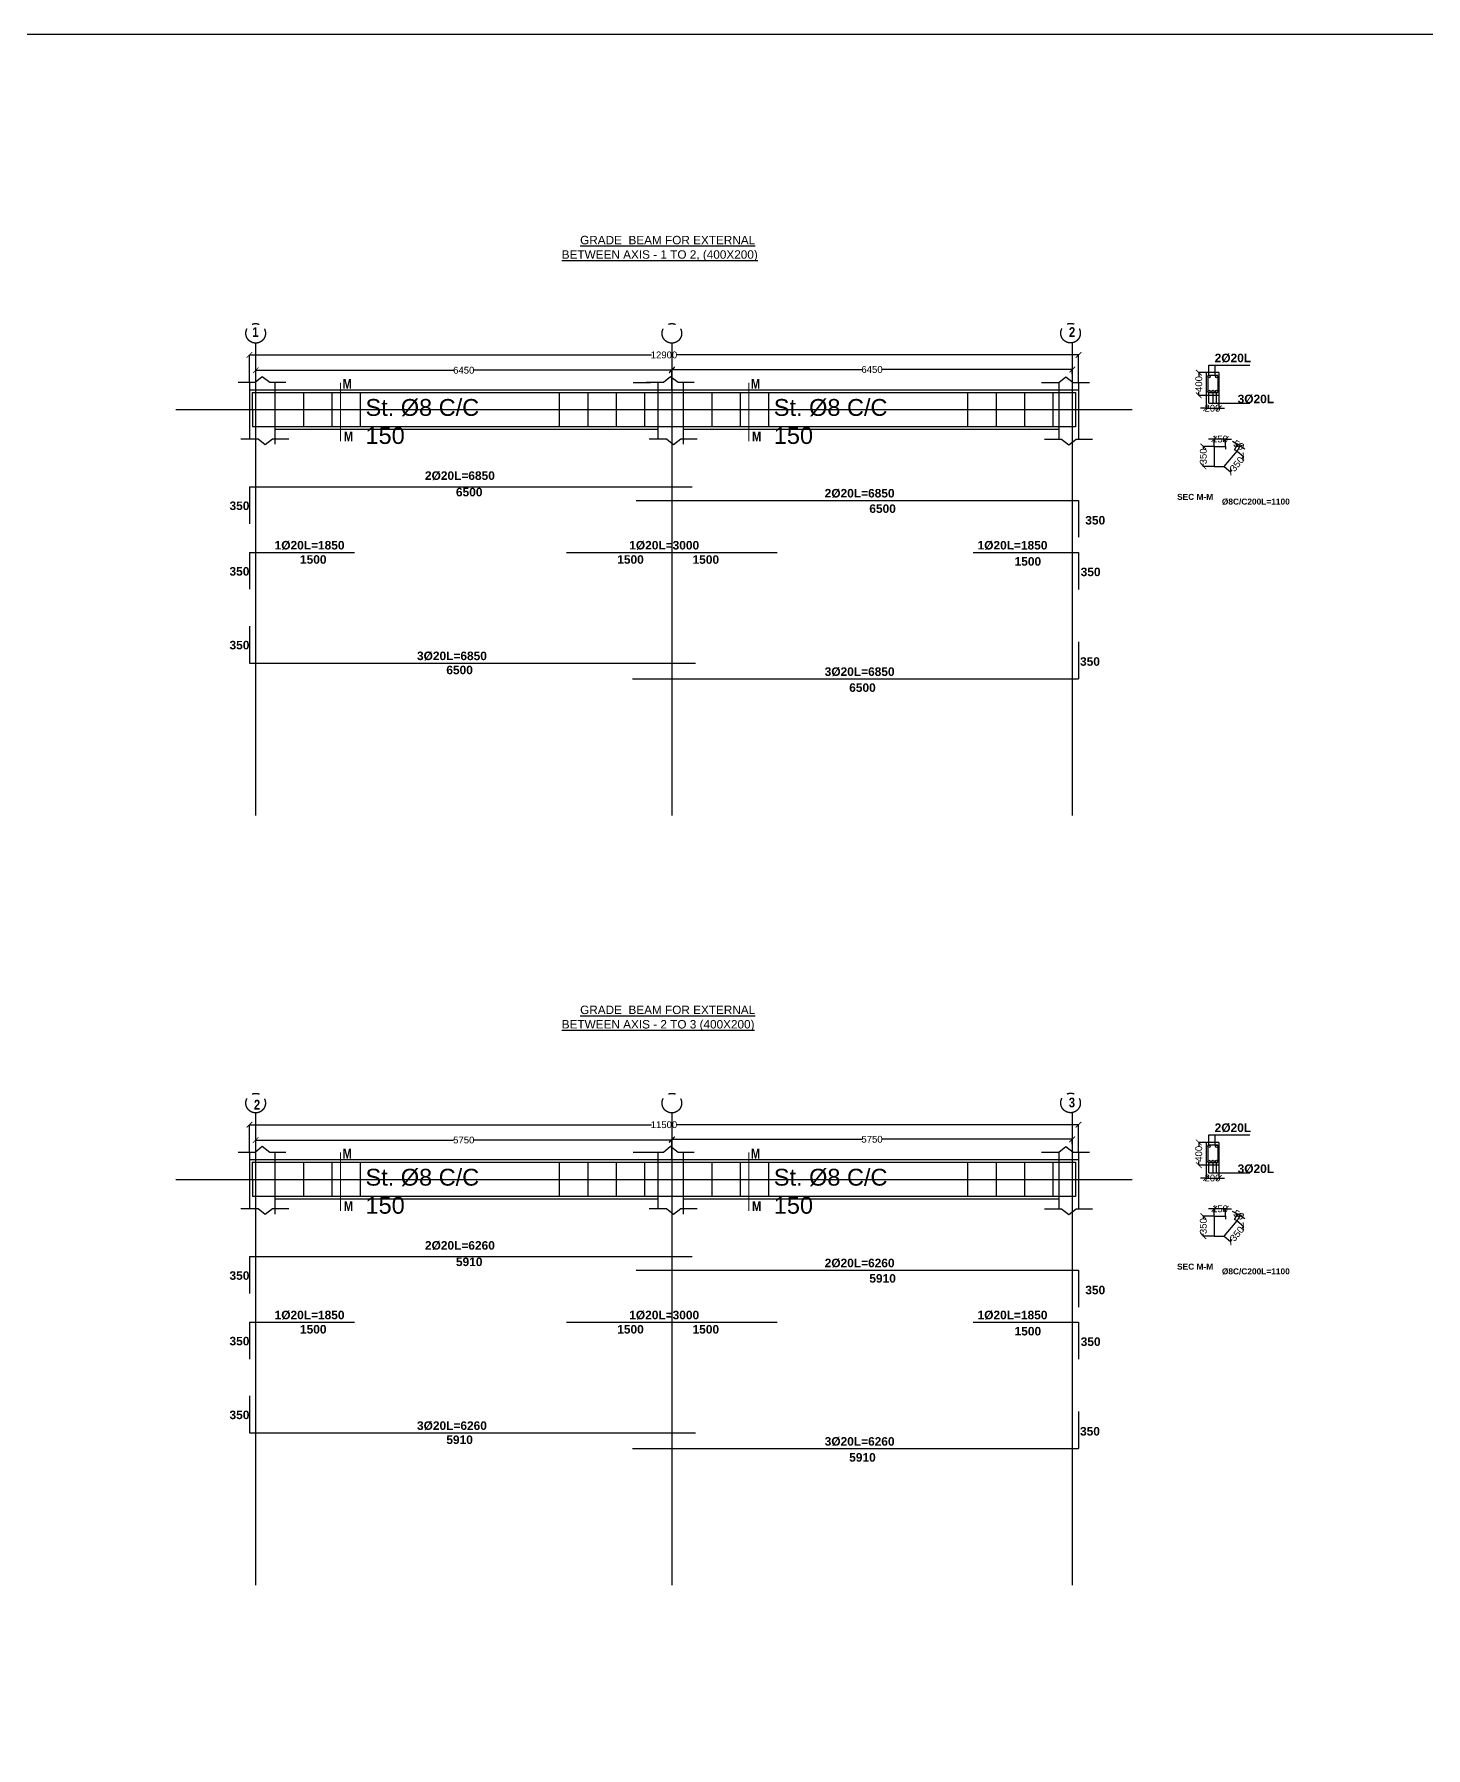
# Model space of a CAD drawing. Header units: inches. Extents: x -291016 to -124071, y 25078 to 137196.
# Drawn here: x -221952 to -197482, y 107080 to 137196 of the extents above; entities that cross this region are included whole.
import ezdxf

# ---------------------------------------------------------------- set-up
doc = ezdxf.new("R2010")
doc.units = ezdxf.units.IN
doc.header["$MEASUREMENT"] = 0
doc.linetypes.add('CENTER', pattern=[2, 1.25, -0.25, 0.25, -0.25])
doc.linetypes.add('CENTER2', pattern=[28.575, 19.05, -3.175, 3.175, -3.175])
doc.layers.add('AXIS', color=8, linetype='CENTER')
doc.layers.add('TEX', color=4, linetype='Continuous')
for name, color, linetype, lineweight in [('bar', 2, 'Continuous', 60), ('texts', 3, 'Continuous', 15), ('wal', 7, 'Continuous', 50)]:
    doc.layers.add(name, color=color, linetype=linetype, lineweight=lineweight)
doc.styles.add('50', font='arial.ttf', dxfattribs={"height": 150})
doc.styles.add('G', font='arial.ttf')
doc.styles.add('SIMPLEX', font='arial.ttf', dxfattribs={"height": 120})
doc.styles.add('Swiss Outline Bold Condensed', font='swisscbo.ttf')
doc.dimstyles.new('25SC', dxfattribs={"dimtxt": 20, "dimasz": 100, "dimexe": 0, "dimexo": 0, "dimgap": 0, "dimtad": 0, "dimdec": 0, "dimzin": 0, "dimdsep": 46, "dimtxsty": 'SIMPLEX', "dimblk": 'ARCHTICK', "dimcen": 0, "dimclrd": 1, "dimclre": 1, "dimclrt": 6, "dimadec": 0, "dimazin": 0, "dimtfac": 1, "dimtdec": 0, "dimtix": 1, "dimtmove": 2, "dimatfit": 3, "dimldrblk": 'ARCHTICK', "dimfxl": 50, "dimtolj": 1, "dimtzin": 0, "dimarcsym": 0})

# ---------------------------------------------------------------- blocks, each defined once
blk = doc.blocks.new('_ArchTick')
at = {"color": 0, "const_width": 0.15}
blk.add_lwpolyline([(-0.5, -0.5), (0.5, 0.5)], dxfattribs=at)
blk = doc.blocks.new('*D70')
at = {"color": 1, "lineweight": -2, "transparency": 16777216}
for p, q in [((-210739, 131164), (-210739, 131304)), ((-210739, 131304), (-207398, 131304)), ((-203698, 131304), (-207040, 131304)), ((-203698, 131220), (-203698, 131304))]:
    blk.add_line(p, q, dxfattribs=at)
at = {"layer": 'Defpoints', "color": 0, "transparency": 16777216}
for p in [(-210739, 131164), (-203698, 131304), (-203698, 131220)]:
    blk.add_point(p, dxfattribs=at)
at = {"color": 1, "lineweight": -2, "transparency": 16777216, "xscale": 100, "yscale": 100, "zscale": 100, "rotation": 180}
blk.add_blockref('_ArchTick', (-210739, 131304), dxfattribs=at)
at = {"color": 1, "lineweight": -2, "transparency": 16777216, "xscale": 100, "yscale": 100, "zscale": 100}
blk.add_blockref('_ArchTick', (-203698, 131304), dxfattribs=at)
at = {"color": 6, "transparency": 16777216, "insert": (-207219, 131304), "char_height": 120, "attachment_point": 5, "style": 'SIMPLEX'}
blk.add_mtext('\\A1;6450', dxfattribs=at)
blk = doc.blocks.new('*D147')
at = {"color": 1, "lineweight": -2, "transparency": 16777216}
for p, q in [((-218058, 130949), (-218058, 131291)), ((-218058, 131291), (-214578, 131291)), ((-210739, 131291), (-214220, 131291)), ((-210739, 130949), (-210739, 131291))]:
    blk.add_line(p, q, dxfattribs=at)
at = {"layer": 'Defpoints', "color": 0, "transparency": 16777216}
for p in [(-218058, 131291), (-218058, 130949), (-210739, 130949)]:
    blk.add_point(p, dxfattribs=at)
at = {"color": 1, "lineweight": -2, "transparency": 16777216, "xscale": 100, "yscale": 100, "zscale": 100, "rotation": 180}
blk.add_blockref('_ArchTick', (-218058, 131291), dxfattribs=at)
at = {"color": 1, "lineweight": -2, "transparency": 16777216, "xscale": 100, "yscale": 100, "zscale": 100}
blk.add_blockref('_ArchTick', (-210739, 131291), dxfattribs=at)
at = {"color": 6, "transparency": 16777216, "insert": (-214399, 131291), "char_height": 120, "attachment_point": 5, "style": 'SIMPLEX'}
blk.add_mtext('\\A1;6450', dxfattribs=at)
blk = doc.blocks.new('*D148')
at = {"color": 1, "lineweight": -2, "transparency": 16777216}
for p, q in [((-218168, 131080), (-218168, 131560)), ((-218168, 131560), (-211098, 131560)), ((-203588, 131560), (-210659, 131560)), ((-203588, 131076), (-203588, 131560))]:
    blk.add_line(p, q, dxfattribs=at)
at = {"layer": 'Defpoints', "color": 0, "transparency": 16777216}
for p in [(-203588, 131560), (-218168, 131080), (-203588, 131076)]:
    blk.add_point(p, dxfattribs=at)
at = {"color": 1, "lineweight": -2, "transparency": 16777216, "xscale": 100, "yscale": 100, "zscale": 100, "rotation": 180}
blk.add_blockref('_ArchTick', (-218168, 131560), dxfattribs=at)
at = {"color": 1, "lineweight": -2, "transparency": 16777216, "xscale": 100, "yscale": 100, "zscale": 100}
blk.add_blockref('_ArchTick', (-203588, 131560), dxfattribs=at)
at = {"color": 6, "transparency": 16777216, "insert": (-210878, 131560), "char_height": 120, "attachment_point": 5, "style": 'SIMPLEX'}
blk.add_mtext('\\A1;12900', dxfattribs=at)
blk = doc.blocks.new('*D35')
at = {"color": 1, "lineweight": -2, "transparency": 16777216}
for p, q in [((478209, 157888), (478322, 157793)), ((477984, 157620), (478097, 157526)), ((478097, 157526), (478124, 157558)), ((478322, 157793), (478294, 157761))]:
    blk.add_line(p, q, dxfattribs=at)
at = {"layer": 'Defpoints', "color": 0, "transparency": 16777216}
for p in [(478209, 157888), (477984, 157620), (478322, 157793)]:
    blk.add_point(p, dxfattribs=at)
at = {"color": 1, "lineweight": -2, "transparency": 16777216, "xscale": 100, "yscale": 100, "zscale": 100}
for p, rotation in [((478322, 157793), 49.99567424151289), ((478097, 157526), 229.9956742415129)]:
    blk.add_blockref('_ArchTick', p, dxfattribs=dict(at, rotation=rotation))
at = {"color": 6, "transparency": 16777216, "insert": (478209, 157660), "char_height": 120, "attachment_point": 5, "rotation": 49.9957, "style": 'SIMPLEX'}
blk.add_mtext('\\A1;350', dxfattribs=at)
blk = doc.blocks.new('*D36')
at = {"color": 1, "lineweight": -2, "transparency": 16777216}
for p, q in [((478218, 158005), (478132, 158055)), ((478165, 157913), (478218, 158005)), ((478209, 157888), (478262, 157980)), ((478262, 157980), (478218, 158005)), ((478262, 157980), (478348, 157930))]:
    blk.add_line(p, q, dxfattribs=at)
at = {"layer": 'Defpoints', "color": 0, "transparency": 16777216}
for p in [(478165, 157913), (478209, 157888), (478218, 158005)]:
    blk.add_point(p, dxfattribs=at)
at = {"color": 1, "lineweight": -2, "transparency": 16777216, "xscale": 100, "yscale": 100, "zscale": 100}
for p, rotation in [((478218, 158005), 329.9862666535626), ((478262, 157980), 149.9862666535626)]:
    blk.add_blockref('_ArchTick', p, dxfattribs=dict(at, rotation=rotation))
at = {"color": 6, "transparency": 16777216, "insert": (478240, 157992), "char_height": 120, "attachment_point": 5, "rotation": 329.9863, "style": 'SIMPLEX'}
blk.add_mtext('\\A1;50', dxfattribs=at)
blk = doc.blocks.new('*D37')
at = {"color": 1, "lineweight": -2, "transparency": 16777216}
for p, q in [((477809, 158099.5), (477709, 158099.5)), ((477809, 157970.5), (477809, 158099.5)), ((478009, 158099.5), (477809, 158099.5)), ((478009, 157970.5), (478009, 158099.5)), ((478009, 158099.5), (478109, 158099.5))]:
    blk.add_line(p, q, dxfattribs=at)
at = {"layer": 'Defpoints', "color": 0, "transparency": 16777216}
for p in [(477809, 158099.5), (477809, 157970.5), (478009, 157970.5)]:
    blk.add_point(p, dxfattribs=at)
at = {"color": 1, "lineweight": -2, "transparency": 16777216, "xscale": 100, "yscale": 100, "zscale": 100}
blk.add_blockref('_ArchTick', (477809, 158099.5), dxfattribs=at)
at = {"color": 1, "lineweight": -2, "transparency": 16777216, "xscale": 100, "yscale": 100, "zscale": 100, "rotation": 180}
blk.add_blockref('_ArchTick', (478009, 158099.5), dxfattribs=at)
at = {"color": 6, "transparency": 16777216, "insert": (477909, 158099.5), "char_height": 120, "attachment_point": 5, "style": 'SIMPLEX'}
blk.add_mtext('\\A1;150', dxfattribs=at)
blk = doc.blocks.new('*D34')
at = {"color": 1, "lineweight": -2, "transparency": 16777216}
for p, q in [((477809, 157970.5), (477616, 157970.5)), ((477616, 157970.5), (477616, 157927.819236)), ((477616, 157620.5), (477616, 157663.180764)), ((477809, 157620.5), (477616, 157620.5))]:
    blk.add_line(p, q, dxfattribs=at)
at = {"layer": 'Defpoints', "color": 0, "transparency": 16777216}
for p in [(477809, 157970.5), (477616, 157620.5), (477809, 157620.5)]:
    blk.add_point(p, dxfattribs=at)
at = {"color": 1, "lineweight": -2, "transparency": 16777216, "xscale": 100, "yscale": 100, "zscale": 100}
for p, rotation in [((477616, 157970.5), 90), ((477616, 157620.5), 270)]:
    blk.add_blockref('_ArchTick', p, dxfattribs=dict(at, rotation=rotation))
at = {"color": 6, "transparency": 16777216, "insert": (477616, 157795.5), "char_height": 120, "attachment_point": 5, "rotation": 90, "style": 'SIMPLEX'}
blk.add_mtext('\\A1;350', dxfattribs=at)
blk = doc.blocks.new('*D38')
at = {"color": 1, "lineweight": -2, "transparency": 16777216}
for p, q in [((477664, 159267), (477537, 159267)), ((477537, 159267), (477537, 159202)), ((477537, 158867), (477537, 158932)), ((477664, 158867), (477537, 158867))]:
    blk.add_line(p, q, dxfattribs=at)
at = {"layer": 'Defpoints', "color": 0, "transparency": 16777216}
for p in [(477664, 159267), (477537, 158867), (477664, 158867)]:
    blk.add_point(p, dxfattribs=at)
at = {"color": 1, "lineweight": -2, "transparency": 16777216, "xscale": 100, "yscale": 100, "zscale": 100}
for p, rotation in [((477537, 159267), 90), ((477537, 158867), 270)]:
    blk.add_blockref('_ArchTick', p, dxfattribs=dict(at, rotation=rotation))
at = {"color": 6, "transparency": 16777216, "insert": (477537, 159067), "char_height": 120, "attachment_point": 5, "rotation": 90, "style": 'SIMPLEX'}
blk.add_mtext('\\A1;400', dxfattribs=at)
blk = doc.blocks.new('*D39')
at = {"color": 1, "lineweight": -2, "transparency": 16777216}
for p, q in [((477664.5, 158867), (477664.5, 158641.5)), ((477889.5, 158867), (477889.5, 158641.5)), ((477664.5, 158641.5), (477564.5, 158641.5)), ((477664.5, 158641.5), (477889.5, 158641.5)), ((477889.5, 158641.5), (477989.5, 158641.5))]:
    blk.add_line(p, q, dxfattribs=at)
at = {"layer": 'Defpoints', "color": 0, "transparency": 16777216}
for p in [(477664.5, 158867), (477889.5, 158867), (477889.5, 158641.5)]:
    blk.add_point(p, dxfattribs=at)
at = {"color": 1, "lineweight": -2, "transparency": 16777216, "xscale": 100, "yscale": 100, "zscale": 100}
blk.add_blockref('_ArchTick', (477664.5, 158641.5), dxfattribs=at)
at = {"color": 1, "lineweight": -2, "transparency": 16777216, "xscale": 100, "yscale": 100, "zscale": 100, "rotation": 180}
blk.add_blockref('_ArchTick', (477889.5, 158641.5), dxfattribs=at)
at = {"color": 6, "transparency": 16777216, "insert": (477777, 158641.5), "char_height": 120, "attachment_point": 5, "style": 'SIMPLEX'}
blk.add_mtext('\\A1;200', dxfattribs=at)
blk = doc.blocks.new('*D71')
at = {"color": 1, "lineweight": -2, "transparency": 16777216}
for p, q in [((-210739, 117634), (-210739, 117774)), ((-210739, 117774), (-207398, 117774)), ((-203698, 117774), (-207040, 117774)), ((-203698, 117690), (-203698, 117774))]:
    blk.add_line(p, q, dxfattribs=at)
at = {"layer": 'Defpoints', "color": 0, "transparency": 16777216}
for p in [(-203698, 117774), (-210739, 117634), (-203698, 117690)]:
    blk.add_point(p, dxfattribs=at)
at = {"color": 1, "lineweight": -2, "transparency": 16777216, "xscale": 100, "yscale": 100, "zscale": 100, "rotation": 180}
blk.add_blockref('_ArchTick', (-210739, 117774), dxfattribs=at)
at = {"color": 1, "lineweight": -2, "transparency": 16777216, "xscale": 100, "yscale": 100, "zscale": 100}
blk.add_blockref('_ArchTick', (-203698, 117774), dxfattribs=at)
at = {"color": 6, "transparency": 16777216, "insert": (-207219, 117774), "char_height": 120, "attachment_point": 5, "style": 'SIMPLEX'}
blk.add_mtext('\\A1;5750', dxfattribs=at)
blk = doc.blocks.new('*D149')
at = {"color": 1, "lineweight": -2, "transparency": 16777216}
for p, q in [((-218058, 117420), (-218058, 117761)), ((-218058, 117761), (-214578, 117761)), ((-210739, 117761), (-214220, 117761)), ((-210739, 117420), (-210739, 117761))]:
    blk.add_line(p, q, dxfattribs=at)
at = {"layer": 'Defpoints', "color": 0, "transparency": 16777216}
for p in [(-218058, 117761), (-218058, 117420), (-210739, 117420)]:
    blk.add_point(p, dxfattribs=at)
at = {"color": 1, "lineweight": -2, "transparency": 16777216, "xscale": 100, "yscale": 100, "zscale": 100, "rotation": 180}
blk.add_blockref('_ArchTick', (-218058, 117761), dxfattribs=at)
at = {"color": 1, "lineweight": -2, "transparency": 16777216, "xscale": 100, "yscale": 100, "zscale": 100}
blk.add_blockref('_ArchTick', (-210739, 117761), dxfattribs=at)
at = {"color": 6, "transparency": 16777216, "insert": (-214399, 117761), "char_height": 120, "attachment_point": 5, "style": 'SIMPLEX'}
blk.add_mtext('\\A1;5750', dxfattribs=at)
blk = doc.blocks.new('*D150')
at = {"color": 1, "lineweight": -2, "transparency": 16777216}
for p, q in [((-218168, 117550), (-218168, 118030)), ((-218168, 118030), (-211098, 118030)), ((-203588, 118030), (-210659, 118030)), ((-203588, 117547), (-203588, 118030))]:
    blk.add_line(p, q, dxfattribs=at)
at = {"layer": 'Defpoints', "color": 0, "transparency": 16777216}
for p in [(-203588, 118030), (-218168, 117550), (-203588, 117547)]:
    blk.add_point(p, dxfattribs=at)
at = {"color": 1, "lineweight": -2, "transparency": 16777216, "xscale": 100, "yscale": 100, "zscale": 100, "rotation": 180}
blk.add_blockref('_ArchTick', (-218168, 118030), dxfattribs=at)
at = {"color": 1, "lineweight": -2, "transparency": 16777216, "xscale": 100, "yscale": 100, "zscale": 100}
blk.add_blockref('_ArchTick', (-203588, 118030), dxfattribs=at)
at = {"color": 6, "transparency": 16777216, "insert": (-210878, 118030), "char_height": 120, "attachment_point": 5, "style": 'SIMPLEX'}
blk.add_mtext('\\A1;11500', dxfattribs=at)
blk = doc.blocks.new('A$C305E440D')
at = {"color": 0}
for p, q in [((578.5, 2314.1), (578.5, 2498.1)), ((578.5, 2498.1), (1300.5, 2498.1)), ((687.5, 2314.1), (687.5, 2498.1)), ((578.5, 1830.1), (578.5, 2014.1)), ((578.5, 1830.1), (1300.5, 1830.1)), ((650.5, 1830.1), (650.5, 2014.1)), ((713.5, 1830.1), (713.5, 2014.1))]:
    blk.add_line(p, q, dxfattribs=at)
at = {"color": 3}
for p, q in [((528.5, 2364.1), (528.5, 1964.1)), ((753.5, 2364.1), (528.5, 2364.1)), ((753.5, 2364.1), (528.5, 2364.1)), ((753.5, 2364.1), (753.5, 1964.1)), ((753.5, 1964.1), (528.5, 1964.1)), ((873, 1067.6), (873, 1017.6)), ((1072.7, 985.3), (1029.4, 1010.3))]:
    blk.add_line(p, q, dxfattribs=at)
at = {"color": 6}
for p, q in [((558.5, 2314.1), (558.5, 2014.1)), ((733.5, 2314.1), (558.5, 2314.1)), ((733.5, 2314.1), (733.5, 2014.1)), ((558.5, 2014.1), (733.5, 2014.1)), ((673, 1067.6), (673, 717.6)), ((673, 1067.6), (873, 1067.6)), ((848, 717.6), (1072.7, 985.3)), ((673, 717.6), (848, 717.6))]:
    blk.add_line(p, q, dxfattribs=at)
for centre in [(578.5, 2294.1), (713.5, 2294.1), (578.5, 2034.1), (650.5, 2034.1), (713.5, 2034.1)]:
    blk.add_circle(centre, 20, dxfattribs=at)
at = {"layer": 'texts', "lineweight": 50, "ltscale": 2, "char_height": 105, "attachment_point": 1}
for s, insert, width in [('{\\fArial|b1|i0|c0|p34;SEC M-M}', (18, 233.6), 703.983), ('{\\fArial|b1|i0|c0|p34;%%C8C/C200L=1100}', (806.2, 150.6), 364.622)]:
    blk.add_mtext(s, dxfattribs=dict(at, insert=insert, width=width))
at = {"layer": 'wal', "lineweight": 50, "char_height": 150, "attachment_point": 3, "rotation": 359.95373, "style": '50'}
for s, insert in [('{\\fArial|b1|i0|c0|p34;2%%C20L}', (1320.5, 2697.7)), ('{\\fArial|b1|i0|c0|p34;3%%C20L}', (1724.5, 1977.2))]:
    blk.add_mtext(s, dxfattribs=dict(at, insert=insert))
at = {"color": 3}
for base, p1, p2, picture, middle in [((401.5, 1964.1), (528.5, 2364.1), (528.5, 1964.1), '*D38', (401.5, 2164.1)), ((480, 717.6), (673, 1067.6), (673, 717.6), '*D34', (480, 892.6))]:
    dim = blk.add_linear_dim(base=base, p1=p1, p2=p2, angle=90, dimstyle='25SC', dxfattribs=at)
    dim.commit()
    dim.dimension.update_dxf_attribs({"geometry": picture, "text_midpoint": middle, "insert": (-477136, -156902.9)})
for base, p1, p2, text, picture, middle in [((753.5, 1738.6), (528.5, 1964.1), (753.5, 1964.1), '200', '*D39', (641, 1738.6)), ((673, 1196.6), (873, 1067.6), (673, 1067.6), '150', '*D37', (773, 1196.6))]:
    dim = blk.add_linear_dim(base=base, p1=p1, p2=p2, text=text, dimstyle='25SC', dxfattribs=at)
    dim.commit()
    dim.dimension.update_dxf_attribs({"geometry": picture, "text_midpoint": middle, "insert": (-477136, -156902.9)})
for p1, p2, distance, picture, middle in [((848, 717.6), (1072.7, 985.3), -147.4, '*D35', (1073.3, 756.7)), ((1072.7, 985.3), (1029.4, 1010.3), -105.6, '*D36', (1103.9, 1089.3))]:
    dim = blk.add_aligned_dim(p1=p1, p2=p2, distance=distance, dimstyle='25SC', dxfattribs=at)
    dim.commit()
    dim.dimension.update_dxf_attribs({"geometry": picture, "text_midpoint": middle, "insert": (-477136, -156902.9)})

msp = doc.modelspace()

# ---------------------------------------------------------------- linework, layer by layer
at = {"color": 3}
for p, q in [((-218368.7457, 131079.6768), (-218066.2457, 131079.6768)), ((-218168.4973, 131079.6947), (-218168.4973, 130086.1654)), ((-218066.2457, 131079.6768), (-217941.214, 131180.6769)), ((-217941.214, 131180.6769), (-217810.7457, 131079.6768)), ((-217810.7457, 131079.6768), (-217525.7457, 131079.6768)), ((-217716.2305, 129989.6475), (-217716.2305, 131079.6768)), ((-211418.9973, 131076.31), (-211116.4973, 131076.31)), ((-211188.7457, 131079.6768), (-210886.2457, 131079.6768)), ((-210988.4973, 131079.6947), (-210988.4973, 130086.1654)), ((-210886.2457, 131079.6768), (-210761.214, 131180.6769)), ((-210761.214, 131180.6769), (-210630.7457, 131079.6768)), ((-210630.7457, 131079.6768), (-210345.7457, 131079.6768)), ((-210536.2305, 129989.6475), (-210536.2305, 131079.6768)), ((-204238.9973, 131076.31), (-203936.4973, 131076.31)), ((-203936.4973, 131076.31), (-203811.4655, 131177.3102)), ((-203936.318, 131076.31), (-203936.318, 130077.5221)), ((-203811.4655, 131177.3102), (-203680.9973, 131076.31)), ((-203680.9973, 131076.31), (-203395.9973, 131076.31)), ((-203588.4973, 131076.31), (-203588.4973, 130077.5221)), ((-218168.4973, 130949.4595), (-210768.4973, 130949.4595)), ((-218168.4973, 130949.4595), (-218164.4973, 130099.4595)), ((-218168.4973, 130899.4595), (-218168.262, 130899.4595)), ((-218118.4978, 130949.6948), (-218118.4967, 130949.4595)), ((-210988.4973, 130949.4595), (-203588.4973, 130949.4595)), ((-210988.4973, 130899.4595), (-210988.262, 130899.4595)), ((-210938.4978, 130949.6948), (-210938.4967, 130949.4595)), ((-203588.4973, 130949.4595), (-203588.4973, 130081.9595)), ((-219464.4973, 130599.4595), (-209823.9973, 130599.4595)), ((-212284.4973, 130599.4595), (-202643.9973, 130599.4595)), ((-210985.2061, 130250.0765), (-217718.4973, 130249.4595)), ((-217718.4973, 130249.4595), (-217718.4973, 130127.9595)), ((-203936.318, 130249.4595), (-210538.4973, 130249.4595)), ((-218317.4805, 130086.1476), (-218014.9805, 130086.1476)), ((-218014.9805, 130086.1476), (-217889.9487, 129985.1474)), ((-217889.9487, 129985.1474), (-217759.4805, 130086.1476)), ((-217759.4805, 130086.1476), (-217474.4805, 130086.1476)), ((-211137.4805, 130086.1476), (-210834.9805, 130086.1476)), ((-210834.9805, 130086.1476), (-210709.9487, 129985.1474)), ((-210709.9487, 129985.1474), (-210579.4805, 130086.1476)), ((-210579.4805, 130086.1476), (-210294.4805, 130086.1476)), ((-204187.732, 130082.7808), (-203885.232, 130082.7808)), ((-203885.232, 130082.7808), (-203760.2003, 129981.7806)), ((-203760.2003, 129981.7806), (-203629.732, 130082.7808)), ((-203629.732, 130082.7808), (-203344.732, 130082.7808)), ((-218168.5716, 129243.4589), (-210384.5008, 129243.4589)), ((-218168.5716, 129243.4589), (-218168.5716, 128593.4589)), ((-211368.0008, 129004.6936), (-203588.5716, 129004.6936)), ((-203588.5716, 129004.6936), (-203588.5716, 128354.6936)), ((-218168.6218, 128090.7725), (-216318.6218, 128090.7725)), ((-218168.6218, 128090.7725), (-218168.6218, 127440.7725)), ((-212589.6232, 128090.5294), (-210739.6232, 128090.5294)), ((-210739.6232, 128090.5294), (-208889.6232, 128090.5294)), ((-205438.6218, 128090.4597), (-203588.6218, 128090.4597)), ((-203588.6218, 128090.4597), (-203588.6218, 127440.4597)), ((-218168.6092, 126794.2733), (-218168.6092, 126144.2733)), ((-203588.6092, 126518.6936), (-203588.6092, 125868.6936)), ((-218168.6092, 126143.9604), (-210324.7845, 126143.9604)), ((-211432.5008, 125868.6936), (-203588.6762, 125868.6936)), ((-218368.7457, 117549.9417), (-218066.2457, 117549.9417)), ((-218168.4973, 117549.9595), (-218168.4973, 116556.4303)), ((-218066.2457, 117549.9417), (-217941.214, 117650.9418)), ((-217941.214, 117650.9418), (-217810.7457, 117549.9417)), ((-217810.7457, 117549.9417), (-217525.7457, 117549.9417)), ((-217716.2305, 116459.9124), (-217716.2305, 117549.9417)), ((-211418.9973, 117546.5749), (-211116.4973, 117546.5749)), ((-211188.7457, 117549.9417), (-210886.2457, 117549.9417)), ((-210988.4973, 117549.9595), (-210988.4973, 116556.4303)), ((-210886.2457, 117549.9417), (-210761.214, 117650.9418)), ((-210761.214, 117650.9418), (-210630.7457, 117549.9417)), ((-210630.7457, 117549.9417), (-210345.7457, 117549.9417)), ((-210536.2305, 116459.9124), (-210536.2305, 117549.9417)), ((-204238.9973, 117546.5749), (-203936.4973, 117546.5749)), ((-203936.4973, 117546.5749), (-203811.4655, 117647.575)), ((-203936.318, 117546.5749), (-203936.318, 116547.7869)), ((-203811.4655, 117647.575), (-203680.9973, 117546.5749)), ((-203680.9973, 117546.5749), (-203395.9973, 117546.5749)), ((-203588.4973, 117546.5749), (-203588.4973, 116547.7869)), ((-218168.4973, 117419.7244), (-210768.4973, 117419.7244)), ((-218168.4973, 117419.7244), (-218164.4973, 116569.7244)), ((-218168.4973, 117369.7244), (-218168.262, 117369.7244)), ((-218118.4978, 117419.9597), (-218118.4967, 117419.7244)), ((-210988.4973, 117419.7244), (-203588.4973, 117419.7244)), ((-210988.4973, 117369.7244), (-210988.262, 117369.7244)), ((-210938.4978, 117419.9597), (-210938.4967, 117419.7244)), ((-203588.4973, 117419.7244), (-203588.4973, 116552.2244)), ((-219464.4973, 117069.7244), (-209823.9973, 117069.7244)), ((-212284.4973, 117069.7244), (-202643.9973, 117069.7244)), ((-218317.4805, 116556.4124), (-218014.9805, 116556.4124)), ((-218014.9805, 116556.4124), (-217889.9487, 116455.4123)), ((-217889.9487, 116455.4123), (-217759.4805, 116556.4124)), ((-217759.4805, 116556.4124), (-217474.4805, 116556.4124)), ((-210985.2061, 116720.3414), (-217718.4973, 116719.7244)), ((-217718.4973, 116719.7244), (-217718.4973, 116598.2244)), ((-211137.4805, 116556.4124), (-210834.9805, 116556.4124)), ((-210834.9805, 116556.4124), (-210709.9487, 116455.4123)), ((-210709.9487, 116455.4123), (-210579.4805, 116556.4124)), ((-210579.4805, 116556.4124), (-210294.4805, 116556.4124)), ((-203936.318, 116719.7244), (-210538.4973, 116719.7244)), ((-204187.732, 116553.0456), (-203885.232, 116553.0456)), ((-203885.232, 116553.0456), (-203760.2003, 116452.0455)), ((-203760.2003, 116452.0455), (-203629.732, 116553.0456)), ((-203629.732, 116553.0456), (-203344.732, 116553.0456)), ((-218168.5716, 115713.7238), (-210384.5008, 115713.7238)), ((-218168.5716, 115713.7238), (-218168.5716, 115063.7238)), ((-211368.0008, 115474.9585), (-203588.5716, 115474.9585)), ((-203588.5716, 115474.9585), (-203588.5716, 114824.9585)), ((-218168.6218, 114561.0374), (-216318.6218, 114561.0374)), ((-218168.6218, 114561.0374), (-218168.6218, 113911.0374)), ((-212589.6232, 114560.7943), (-210739.6232, 114560.7943)), ((-210739.6232, 114560.7943), (-208889.6232, 114560.7943)), ((-205438.6218, 114560.7245), (-203588.6218, 114560.7245)), ((-203588.6218, 114560.7245), (-203588.6218, 113910.7245)), ((-218168.6092, 113264.5381), (-218168.6092, 112614.5381)), ((-203588.6092, 112988.9585), (-203588.6092, 112338.9585)), ((-218168.6092, 112614.2253), (-210324.7845, 112614.2253)), ((-211432.5008, 112338.9585), (-203588.6762, 112338.9585))]:
    msp.add_line(p, q, dxfattribs=at)
at = {"color": 6}
for p, q in [((-218118.2614, 130899.4595), (-210818.4973, 130899.4595)), ((-218118.2614, 130899.4595), (-218115.4379, 130299.4595)), ((-217718.4973, 130899.4595), (-217718.4973, 130299.4595)), ((-217218.4973, 130899.4595), (-217218.4973, 130299.4595)), ((-216718.4973, 130899.4595), (-216718.4973, 130299.4595)), ((-216218.4973, 130899.4595), (-216218.4973, 130299.4595)), ((-212718.4973, 130899.4595), (-212718.4973, 130299.4595)), ((-212218.4973, 130899.4595), (-212218.4973, 130299.4595)), ((-211718.4973, 130899.4595), (-211718.4973, 130299.4595)), ((-211218.4973, 130899.4595), (-211218.4973, 130299.4595)), ((-210938.2614, 130899.4595), (-203638.4973, 130899.4595)), ((-210538.4973, 130899.4595), (-210538.4973, 130299.4595)), ((-210038.4973, 130899.4595), (-210038.4973, 130299.4595)), ((-209538.4973, 130899.4595), (-209538.4973, 130299.4595)), ((-209038.4973, 130899.4595), (-209038.4973, 130299.4595)), ((-205538.4973, 130899.4595), (-205538.4973, 130299.4595)), ((-205038.4973, 130899.4595), (-205038.4973, 130299.4595)), ((-204538.4973, 130899.4595), (-204538.4973, 130299.4595)), ((-204038.4973, 130899.4595), (-204038.4973, 130299.4595)), ((-203638.4973, 130899.4595), (-203638.4973, 130299.4595)), ((-210818.4973, 130299.4595), (-218115.4379, 130299.4595)), ((-203638.4973, 130299.4595), (-210935.4379, 130299.4595)), ((-218118.2614, 117369.7244), (-210818.4973, 117369.7244)), ((-218118.2614, 117369.7244), (-218115.4379, 116769.7244)), ((-217718.4973, 117369.7244), (-217718.4973, 116769.7244)), ((-217218.4973, 117369.7244), (-217218.4973, 116769.7244)), ((-216718.4973, 117369.7244), (-216718.4973, 116769.7244)), ((-216218.4973, 117369.7244), (-216218.4973, 116769.7244)), ((-212718.4973, 117369.7244), (-212718.4973, 116769.7244)), ((-212218.4973, 117369.7244), (-212218.4973, 116769.7244)), ((-211718.4973, 117369.7244), (-211718.4973, 116769.7244)), ((-211218.4973, 117369.7244), (-211218.4973, 116769.7244)), ((-210938.2614, 117369.7244), (-203638.4973, 117369.7244)), ((-210538.4973, 117369.7244), (-210538.4973, 116769.7244)), ((-210038.4973, 117369.7244), (-210038.4973, 116769.7244)), ((-209538.4973, 117369.7244), (-209538.4973, 116769.7244)), ((-209038.4973, 117369.7244), (-209038.4973, 116769.7244)), ((-205538.4973, 117369.7244), (-205538.4973, 116769.7244)), ((-205038.4973, 117369.7244), (-205038.4973, 116769.7244)), ((-204538.4973, 117369.7244), (-204538.4973, 116769.7244)), ((-204038.4973, 117369.7244), (-204038.4973, 116769.7244)), ((-203638.4973, 117369.7244), (-203638.4973, 116769.7244)), ((-210818.4973, 116769.7244), (-218115.4379, 116769.7244)), ((-203638.4973, 116769.7244), (-210935.4379, 116769.7244))]:
    msp.add_line(p, q, dxfattribs=at)
at = {"color": 3}
msp.add_lwpolyline([(-291016.0008, 137196.5), (-124070.9026, 137196.5), (-124070.9026, 25078.3067), (-291016.0008, 25078.3067)], close=True, dxfattribs=at)
at = {"layer": 'AXIS', "linetype": 'CENTER2', "ltscale": 1000}
for p, q in [((-218058.4616, 131767.8019), (-218058.8233, 123466.0002)), ((-210739.463, 131767.8019), (-210739.8247, 123466.0002)), ((-203698.4616, 131767.8016), (-203698.8233, 123466)), ((-218058.4616, 118238.0667), (-218058.8233, 109936.2651)), ((-210739.463, 118238.0667), (-210739.8247, 109936.2651)), ((-203698.4616, 118238.0665), (-203698.8233, 109936.2649))]:
    msp.add_line(p, q, dxfattribs=at)
at = {"layer": 'AXIS', "ltscale": 500}
for centre in [(-218058.4616, 131939.6589), (-210739.463, 131939.6589), (-203728.0062, 131942.778), (-218058.4616, 118409.9238), (-210739.463, 118409.9238), (-203728.0062, 118413.0429)]:
    msp.add_circle(centre, 171.857, dxfattribs=at)
at = {"layer": 'bar', "ltscale": 150, "const_width": 20}
for points in [[(-216564.9973, 130041.9595), (-216564.9973, 131072.2268)], [(-209384.9973, 130041.9595), (-209384.9973, 131072.2268)], [(-216564.9973, 116512.2244), (-216564.9973, 117542.4917)], [(-209384.9973, 116512.2244), (-209384.9973, 117542.4917)]]:
    msp.add_lwpolyline(points, dxfattribs=at)

# ---------------------------------------------------------------- block references
at = {"color": 3}
for p in [(-201873.5008, 128884.6936), (-201873.5008, 115354.9585)]:
    msp.add_blockref('A$C305E440D', p, dxfattribs=at)

# ---------------------------------------------------------------- texts
at = {"layer": 'TEX'}
for s, height, style, p in [('%%UGRADE  BEAM FOR EXTERNAL', 148, 'G', (-212352.5008, 133504.9287)), ('%%UBETWEEN AXIS - 1 TO 2, (400X200)', 148, 'G', (-212675.5008, 133251.6936)), ('1', 170, 'Swiss Outline Bold Condensed', (-218115.8064, 131876.9492)), ('2', 170, 'Swiss Outline Bold Condensed', (-203755.8064, 131876.949)), ('M', 170, 'Swiss Outline Bold Condensed', (-216528.9569, 130966.2792)), ('M', 170, 'Swiss Outline Bold Condensed', (-209348.9569, 130966.2792)), ('M', 170, 'Swiss Outline Bold Condensed', (-216508.4973, 130041.9595)), ('M', 170, 'Swiss Outline Bold Condensed', (-209328.4973, 130041.9595)), ('%%UBETWEEN AXIS - 2 TO 3 (400X200)', 148, 'G', (-212675.5008, 119721.9585)), ('%%UGRADE  BEAM FOR EXTERNAL', 148, 'G', (-212352.5008, 119975.1936)), ('2', 170, 'Swiss Outline Bold Condensed', (-218088.5008, 118297.1936)), ('3', 170, 'Swiss Outline Bold Condensed', (-203758.0008, 118335.6936)), ('M', 170, 'Swiss Outline Bold Condensed', (-216528.9569, 117436.544)), ('M', 170, 'Swiss Outline Bold Condensed', (-209348.9569, 117436.544)), ('M', 170, 'Swiss Outline Bold Condensed', (-216508.4973, 116512.2244)), ('M', 170, 'Swiss Outline Bold Condensed', (-209328.4973, 116512.2244))]:
    msp.add_text(s, height=height, dxfattribs=dict(at, style=style)).set_placement(p)
at = {"layer": 'TEX', "char_height": 296, "attachment_point": 1, "style": 'G'}
for insert in [(-216126.4973, 130785.4595), (-208946.4973, 130785.4595), (-216126.4973, 117255.7244), (-208946.4973, 117255.7244)]:
    msp.add_mtext_dynamic_manual_height_columns('St. %%C8 C/C 150', width=2462.399683, gutter_width=1, heights=[0], dxfattribs=dict(at, insert=insert))
at = {"layer": 'wal', "lineweight": 50, "char_height": 150, "attachment_point": 3, "rotation": 359.95372519, "style": '50'}
for s, insert in [('{\\fArial|b1|i0|c0|p34;2%%C20L=6850}', (-213852.1059, 129513.598)), ('{\\fArial|b1|i0|c0|p34;6500}', (-214070.0176, 129224.8919)), ('{\\fArial|b1|i0|c0|p34;2%%C20L=6850}', (-206822.8243, 129204.3236)), ('{\\fArial|b1|i0|c0|p34;350}', (-218168.5187, 128984.0182)), ('{\\fArial|b1|i0|c0|p34;6500}', (-206800.3243, 128933.8236)), ('{\\fArial|b1|i0|c0|p34;350}', (-203118.9973, 128729.6942)), ('{\\fArial|b1|i0|c0|p34;1%%C20L=1850}', (-216495.8243, 128290.4025)), ('{\\fArial|b1|i0|c0|p34;1%%C20L=3000}', (-210259.5008, 128290.1594)), ('{\\fArial|b1|i0|c0|p34;1%%C20L=1850}', (-204134.3243, 128290.0896)), ('{\\fArial|b1|i0|c0|p34;1500}', (-216812.4443, 128039.8317)), ('{\\fArial|b1|i0|c0|p34;1500}', (-211233.4457, 128039.5886)), ('{\\fArial|b1|i0|c0|p34;1500}', (-209909.1915, 128038.8981)), ('{\\fArial|b1|i0|c0|p34;1500}', (-204245.688, 128006.1641)), ('{\\fArial|b1|i0|c0|p34;350}', (-218168.5689, 127831.3318)), ('{\\fArial|b1|i0|c0|p34;350}', (-203199.9443, 127822.0188)), ('{\\fArial|b1|i0|c0|p34;350}', (-218168.5562, 126534.8326)), ('{\\fArial|b1|i0|c0|p34;3%%C20L=6850}', (-213992.0008, 126345.6936)), ('{\\fArial|b1|i0|c0|p34;350}', (-203211.4443, 126246.752)), ('{\\fArial|b1|i0|c0|p34;6500}', (-214238.9478, 126097.7529)), ('{\\fArial|b1|i0|c0|p34;3%%C20L=6850}', (-206822.8243, 126068.3236)), ('{\\fArial|b1|i0|c0|p34;6500}', (-207154.4443, 125787.752)), ('{\\fArial|b1|i0|c0|p34;2%%C20L=6260}', (-213852.1059, 115983.8628)), ('{\\fArial|b1|i0|c0|p34;5910}', (-214070.0176, 115695.1568)), ('{\\fArial|b1|i0|c0|p34;2%%C20L=6260}', (-206822.8243, 115674.5884)), ('{\\fArial|b1|i0|c0|p34;350}', (-218168.5187, 115454.2831)), ('{\\fArial|b1|i0|c0|p34;5910}', (-206800.3243, 115404.0884)), ('{\\fArial|b1|i0|c0|p34;350}', (-203118.9973, 115199.9591)), ('{\\fArial|b1|i0|c0|p34;1%%C20L=1850}', (-216495.8243, 114760.6674)), ('{\\fArial|b1|i0|c0|p34;1%%C20L=3000}', (-210259.5008, 114760.4243)), ('{\\fArial|b1|i0|c0|p34;1%%C20L=1850}', (-204134.3243, 114760.3545)), ('{\\fArial|b1|i0|c0|p34;1500}', (-216812.4443, 114510.0965)), ('{\\fArial|b1|i0|c0|p34;1500}', (-211233.4457, 114509.8534)), ('{\\fArial|b1|i0|c0|p34;1500}', (-209909.1915, 114509.163)), ('{\\fArial|b1|i0|c0|p34;1500}', (-204245.688, 114476.4289)), ('{\\fArial|b1|i0|c0|p34;350}', (-218168.5689, 114301.5967)), ('{\\fArial|b1|i0|c0|p34;350}', (-203199.9443, 114292.2837)), ('{\\fArial|b1|i0|c0|p34;350}', (-218168.5562, 113005.0974)), ('{\\fArial|b1|i0|c0|p34;3%%C20L=6260}', (-213992.0008, 112815.9585)), ('{\\fArial|b1|i0|c0|p34;350}', (-203211.4443, 112717.0169)), ('{\\fArial|b1|i0|c0|p34;5910}', (-214238.9478, 112568.0178)), ('{\\fArial|b1|i0|c0|p34;3%%C20L=6260}', (-206822.8243, 112538.5884)), ('{\\fArial|b1|i0|c0|p34;5910}', (-207154.4443, 112258.0169))]:
    msp.add_mtext(s, dxfattribs=dict(at, insert=insert))

# ---------------------------------------------------------------- dimensions: what is measured, and where the dimension line sits
at = {"color": 3}
for base, p1, p2, text, picture, middle in [((-203588.4973, 131559.6936), (-218168.4973, 131079.6768), (-203588.4973, 131076.31), '12900', '*D148', (-210878.4973, 131559.6936)), ((-218058.4973, 131291.1942), (-210739.4986, 130949.4595), (-218058.4973, 130949.4595), '6450', '*D147', (-214398.9979, 131291.1942)), ((-203698.4855, 131304.1936), (-210739.4986, 131163.8663), (-203698.4855, 131219.6526), '6450', '*D70', (-207218.9921, 131304.1936)), ((-203588.4973, 118029.9585), (-218168.4973, 117549.9417), (-203588.4973, 117546.5749), '11500', '*D150', (-210878.4973, 118029.9585)), ((-218058.4973, 117761.4591), (-210739.4986, 117419.7244), (-218058.4973, 117419.7244), '5750', '*D149', (-214398.9979, 117761.4591)), ((-203698.4855, 117774.4585), (-210739.4986, 117634.1312), (-203698.4855, 117689.9174), '5750', '*D71', (-207218.9921, 117774.4585))]:
    dim = msp.add_linear_dim(base=base, p1=p1, p2=p2, text=text, dimstyle='25SC', dxfattribs=at)
    dim.commit()
    dim.dimension.update_dxf_attribs({"geometry": picture, "text_midpoint": middle})

doc.saveas('drawing.dxf')
